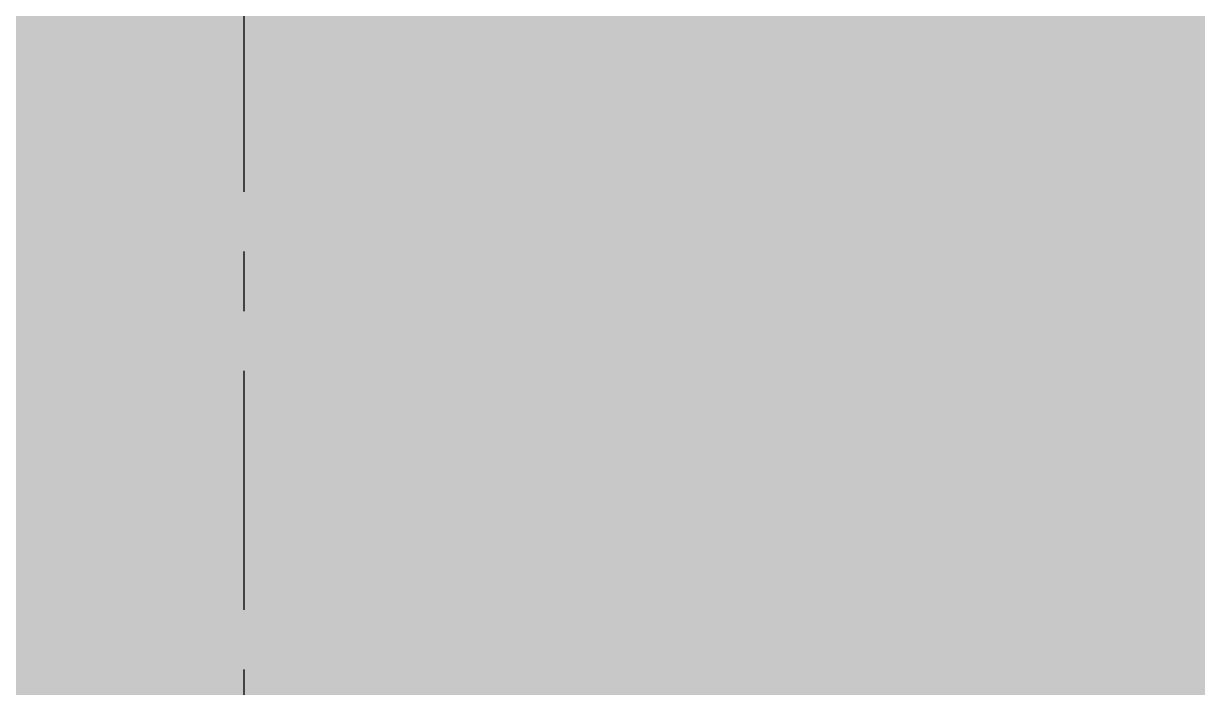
# Model space of a CAD drawing. Header units: inches. Extents: x -4110 to -1807, y 9775 to 11251.
# Drawn here: x -3829.786 to -3827.328, y 9986.469 to 9987.859 of the extents above; entities that cross this region are included whole.
import ezdxf

# ---------------------------------------------------------------- set-up
doc = ezdxf.new("R2010")
doc.units = ezdxf.units.IN
doc.header["$MEASUREMENT"] = 0
doc.linetypes.add('Grid Line 1_2_', pattern=[0.875, 0.5, -0.125, 0.125, -0.125])
for name, color, linetype, lineweight in [('0-1', 7, 'Continuous', 5), ('A-WALL-PATT-2', 253, 'Continuous', 9), ('S-GRID-1', 1, 'Grid Line 1_2_', 30)]:
    doc.layers.add(name, color=color, linetype=linetype, lineweight=lineweight)

# ---------------------------------------------------------------- blocks, each defined once
blk = doc.blocks.new('CTR - 1st Phase - Shell_rvt-1-ENLARGED RCP - 3RD FLOOR PLAN - WEST')
at = {"layer": 'A-WALL-PATT-2'}
h = blk.add_hatch(dxfattribs=at)
h.set_pattern_fill('FP_2', color=256, style=0, pattern_type=2)
h.set_pattern_definition([(161.57, (0.32, 0.32), (-2.560496185, -0.000537386), [0, -18.214, 2.022, 0]), (18.43, (-0.32, 0.32), (-2.560496185, 0.000537386), [0, -18.214, 2.022, 0]), (108.43, (0.32, 0.32), (1.27922091, -6.400876726), [6.07, -14.166]), (71.57, (-0.32, 0.32), (1.27922091, 6.400876726), [6.07, -14.166])])
h.paths.add_polyline_path([(-3055.2112, 9982.9394), (-3055.2112, 9988.4394), (-3101.1237, 9988.4394), (-3101.1237, 9982.9394), (-3058.8227, 9982.9394)], flags=0)
h.paths.add_polyline_path([(-2641.7487, 9982.9394), (-2481.6753, 9982.9394), (-2481.6753, 9988.4394), (-2681.4362, 9988.4394), (-2681.4362, 9982.9394), (-2646.2561, 9982.9394)], flags=0)
h.paths.add_polyline_path([(-3852.4737, 9982.9394), (-3825.6112, 9982.9394), (-3825.6112, 9988.4394), (-3852.4737, 9988.4394)], flags=0)
h.paths.add_polyline_path([(-2138.5362, 9982.9394), (-2138.5362, 9988.4394), (-2256.6362, 9988.4394), (-2256.6362, 9982.9394), (-2141.0724, 9982.9394)], flags=0)
h.paths.add_polyline_path([(-2076.1737, 9982.9394), (-2070.6737, 9982.9394), (-2070.6737, 9988.4394), (-2103.0362, 9988.4394), (-2103.0362, 9982.9394)], flags=0)
h.paths.add_polyline_path([(-2983.7112, 9982.9394), (-2906.5362, 9982.9394), (-2906.5362, 9988.4394), (-2983.7112, 9988.4394), (-2983.7112, 9985.0644)], flags=0)
h.paths.add_polyline_path([(-3790.1112, 9982.9394), (-3708.0112, 9982.9394), (-3708.0112, 9988.4394), (-3790.1112, 9988.4394), (-3790.1112, 9983.6894)], flags=0)
h.paths.add_polyline_path([(-2292.1362, 9982.9394), (-2292.1362, 9988.4394), (-2333.4362, 9988.4394), (-2333.4362, 9982.9394)], flags=0)
h.paths.add_polyline_path([(-3145.2487, 9982.9394), (-3128.9987, 9982.9394), (-3128.9987, 9988.4394), (-3145.2487, 9988.4394), (-3145.2487, 9983.0738)], flags=0)
h.paths.add_polyline_path([(-3173.1237, 9982.9394), (-3173.1237, 9988.4394), (-3216.5722, 9988.4394), (-3216.5722, 9982.9394), (-3185.1187, 9982.9394)], flags=0)
h.paths.add_polyline_path([(-3636.5112, 9982.9394), (-3595.2112, 9982.9394), (-3595.2112, 9988.4394), (-3636.5112, 9988.4394), (-3636.5112, 9985.0956)], flags=0)
h.paths.add_polyline_path([(-2859.8987, 9982.9394), (-2859.8987, 9988.4394), (-2871.0362, 9988.4394), (-2871.0362, 9982.9394)], flags=0)
h.paths.add_polyline_path([(-3403.2112, 9982.9394), (-3403.2112, 9988.4394), (-3444.5112, 9988.4394), (-3444.5112, 9982.9394), (-3420.8711, 9982.9394)], flags=0)
h.paths.add_polyline_path([(-2368.9362, 9982.9394), (-2368.9362, 9988.4394), (-2410.1722, 9988.4394), (-2410.1722, 9982.9394), (-2376.8248, 9982.9394)], flags=0)
h.paths.add_polyline_path([(-3252.0722, 9982.9394), (-3252.0722, 9988.4394), (-3252.5753, 9988.4394), (-3252.5753, 9982.9394), (-3252.4765, 9982.9394)], flags=0)
h.paths.add_polyline_path([(-2832.0237, 9982.9394), (-2752.9362, 9982.9394), (-2752.9362, 9988.4394), (-2832.0237, 9988.4394), (-2832.0237, 9983.0738)], flags=0)
h.paths.add_polyline_path([(-2445.6722, 9982.9394), (-2445.6722, 9988.4394), (-2446.1753, 9988.4394), (-2446.1753, 9982.9394)], flags=0)
h.paths.add_polyline_path([(-3288.0753, 9982.9394), (-3288.0753, 9988.4394), (-3367.7112, 9988.4394), (-3367.7112, 9982.9394), (-3319.8343, 9982.9394)], flags=0)
h.paths.add_polyline_path([(-3559.7112, 9982.9394), (-3515.6612, 9982.9394), (-3515.6612, 9988.4394), (-3559.7112, 9988.4394), (-3559.7112, 9983.0738)], flags=0)
h.paths.add_polyline_path([(-3487.7862, 9982.9394), (-3480.0112, 9982.9394), (-3480.0112, 9988.4394), (-3487.7862, 9988.4394), (-3487.7862, 9983.6894)], flags=0)
blk = doc.blocks.new('CTR - 1st Phase - Structure_rvt-1-ENLARGED RCP - 3RD FLOOR PLAN - WEST')
at = {"layer": 'S-GRID-1'}
blk.add_line((-3829.3237, 9774.8819), (-3829.3237, 11217.9261), dxfattribs=at)

msp = doc.modelspace()

# ---------------------------------------------------------------- block references
at = {"layer": '0-1'}
for name in ['CTR - 1st Phase - Structure_rvt-1-ENLARGED RCP - 3RD FLOOR PLAN - WEST', 'CTR - 1st Phase - Shell_rvt-1-ENLARGED RCP - 3RD FLOOR PLAN - WEST']:
    msp.add_blockref(name, (0, 0), dxfattribs=at)

doc.saveas('drawing.dxf')
